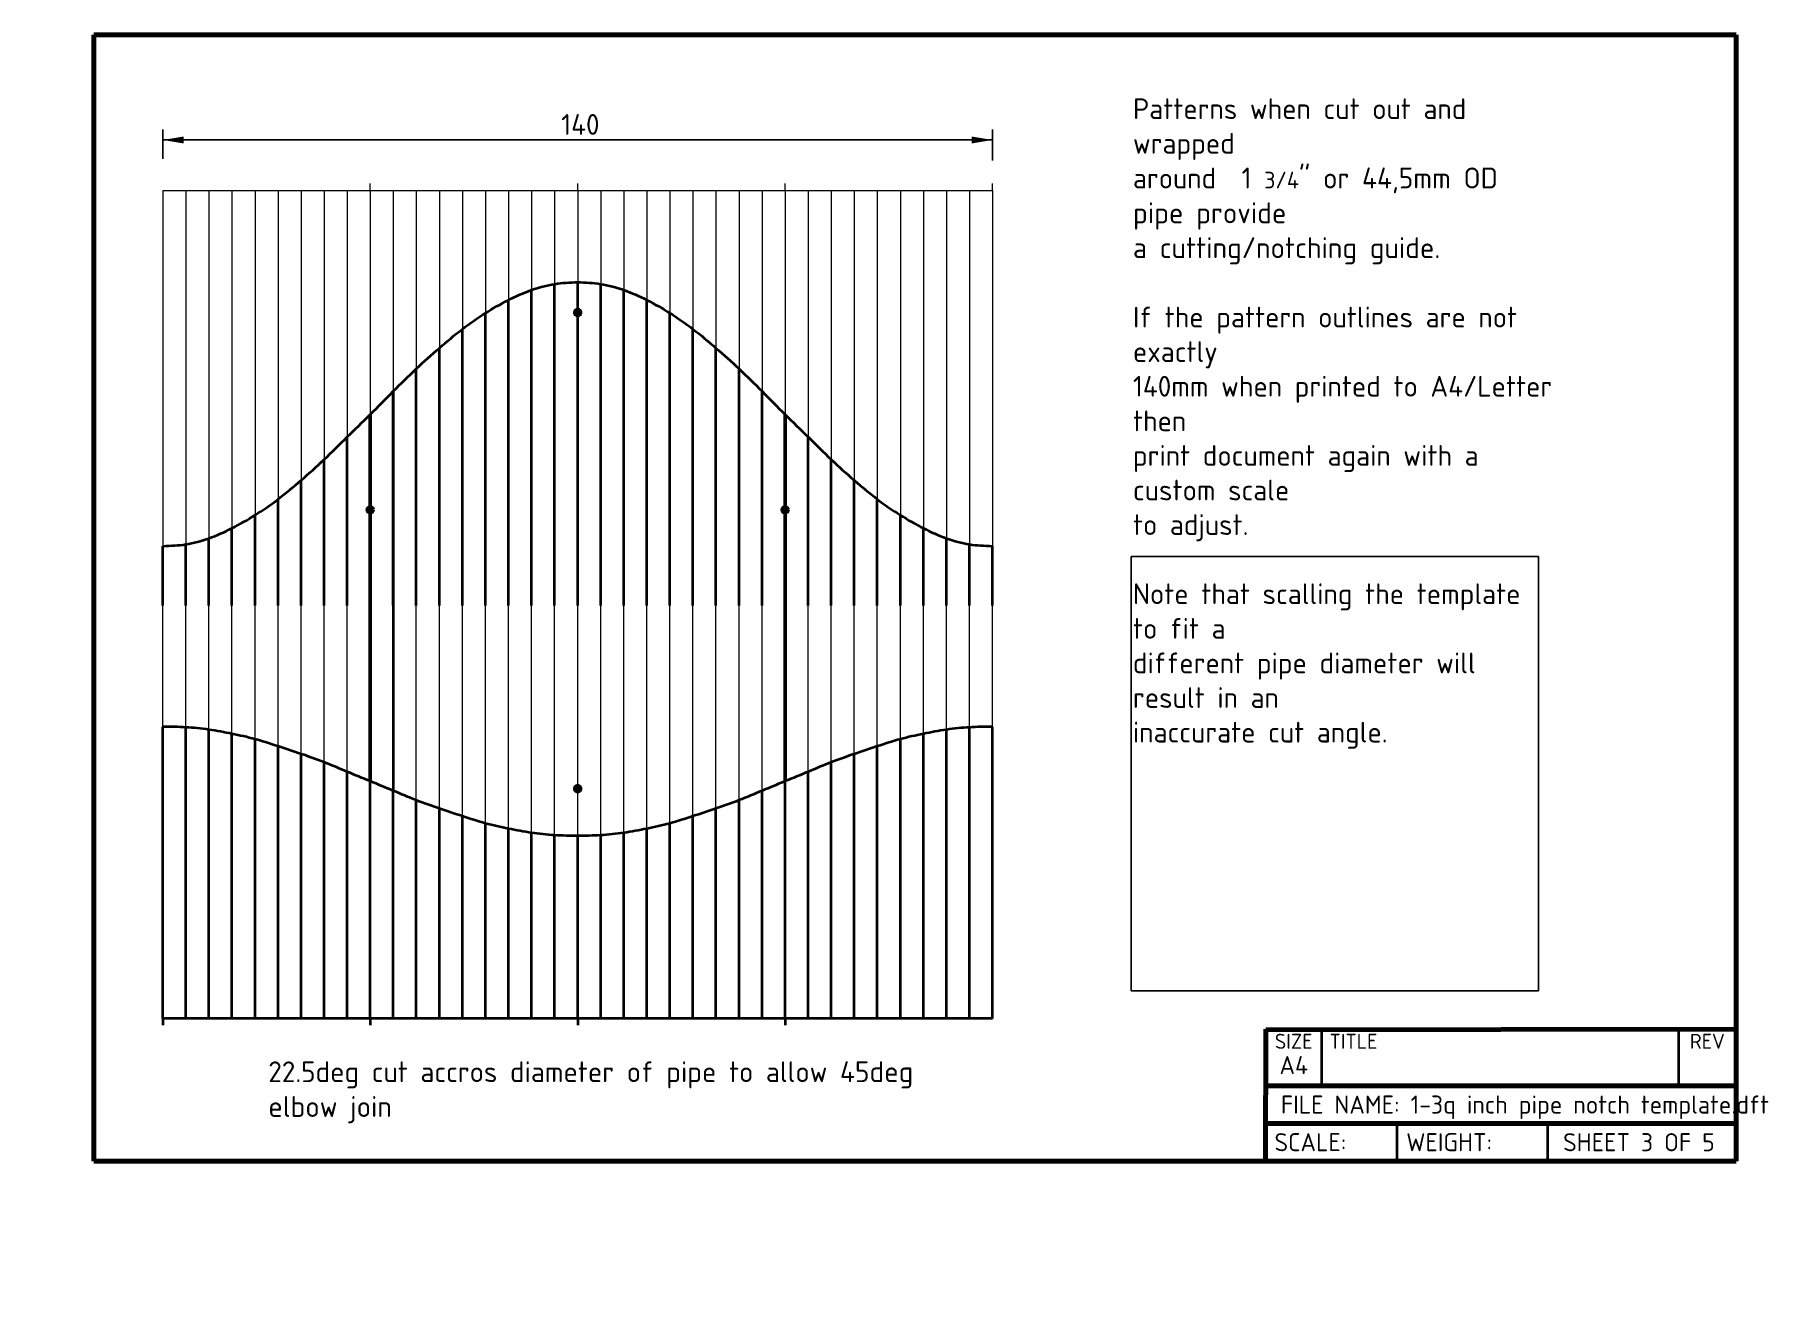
# Model space of a CAD drawing. Header units: millimetres. Extents: x 0 to 292, y -13 to 200.
import ezdxf
from ezdxf import colors
from ezdxf.entities.mleader import LeaderData, LeaderLine
from ezdxf.enums import TextEntityAlignment as Align
from ezdxf.math import Vec2, Vec3

# ---------------------------------------------------------------- set-up
doc = ezdxf.new("R2010")
doc.units = ezdxf.units.MM
doc.layers.add('Default', color=7, linetype='Continuous')
doc.styles.add('SEACAD_Solid_Edge_ISO', font='seiso.ttf')
doc.dimstyles.new('ISO_(mm)', dxfattribs={"dimtxt": 3.5, "dimasz": 3.5, "dimexe": 1.75, "dimexo": 0, "dimgap": 0.875, "dimtad": 1, "dimdec": 0, "dimtxsty": 'SEACAD_Solid_Edge_ISO', "dimblk1": '_SE_FILLED', "dimblk2": '_SE_FILLED', "dimsah": 1, "dimcen": 1.75, "dimadec": 0, "dimazin": 0, "dimtfac": 0.5, "dimtmove": 0, "dimatfit": 3, "dimfxl": 1, "dimarcsym": 0})
picture_1 = doc.add_image_def('image1.bmp', size_in_pixel=(481, 513))

# ---------------------------------------------------------------- blocks, each defined once
blk = doc.blocks.new('DMBLK1')
at = {"layer": 'Default', "linetype": 'Continuous', "lineweight": 25}
for points in [[(25.12, 182.82), (21.62, 182.24), (25.12, 181.65)], [(158.08, 182.82), (158.08, 181.65), (161.58, 182.24)]]:
    blk.add_hatch(color=7, dxfattribs=at).paths.add_polyline_path(points)
at = {"layer": 'Default', "color": 7, "linetype": 'Continuous', "lineweight": 25}
for p, q in [((21.62, 179.03), (21.62, 183.99)), ((21.62, 182.24), (161.58, 182.24)), ((161.58, 178.79), (161.58, 183.99))]:
    blk.add_line(p, q, dxfattribs=at)
at = {"layer": 'Default', "color": 7, "linetype": 'Continuous', "lineweight": 25, "style": 'SEACAD_Solid_Edge_ISO'}
blk.add_text('140', height=3.5, dxfattribs=at).set_placement((88.82, 186.61), align=Align.TOP_LEFT)
blk = doc.blocks.new('_SE_FILLED')
at = {"color": 0}
blk.add_line((0, 0), (-1, 0), dxfattribs=at)
blk.add_solid([(0, 0), (-1, -0.1665), (-1, 0.1665), (0, 0)], dxfattribs=at)
blk = doc.blocks.new('_DOT')
at = {"color": 0, "linetype": 'ByBlock', "lineweight": -2}
blk.add_line((-0.5, 0), (-1, 0), dxfattribs=at)
at = {"color": 0, "linetype": 'ByBlock', "const_width": 0.5}
blk.add_lwpolyline([(-0.25, 0, 1), (0.25, 0, 1)], format="xyb", close=True, dxfattribs=at)

msp = doc.modelspace()

# ---------------------------------------------------------------- hatches: boundary and pattern name
at = {"layer": 'Default', "linetype": 'Continuous', "lineweight": 5}
h = msp.add_hatch(color=7, dxfattribs=at)
edge = h.paths.add_edge_path()
edge.add_line((91.6, 152.63), (91.6, 153.63))
edge.add_arc((91.6, 153.13), 0.5, 90, 270)
h = msp.add_hatch(color=7, dxfattribs=at)
edge = h.paths.add_edge_path()
edge.add_line((91.6, 153.63), (91.6, 152.63))
edge.add_arc((91.6, 153.13), 0.5, 270, 360)
edge.add_arc((91.6, 153.13), 0.5, 0, 90)
h = msp.add_hatch(color=7, dxfattribs=at)
edge = h.paths.add_edge_path()
edge.add_line((56.61, 119.34), (56.61, 120.34))
edge.add_arc((56.61, 119.84), 0.5, 90, 270)
h = msp.add_hatch(color=7, dxfattribs=at)
edge = h.paths.add_edge_path()
edge.add_arc((56.61, 119.84), 0.5, 270, 360)
edge.add_arc((56.61, 119.84), 0.5, 0, 90)
edge.add_line((56.61, 120.34), (56.61, 119.34))
h = msp.add_hatch(color=7, dxfattribs=at)
edge = h.paths.add_edge_path()
edge.add_line((126.59, 119.34), (126.59, 120.34))
edge.add_arc((126.59, 119.84), 0.5, 90, 270)
h = msp.add_hatch(color=7, dxfattribs=at)
edge = h.paths.add_edge_path()
edge.add_arc((126.59, 119.84), 0.5, 270, 360)
edge.add_arc((126.59, 119.84), 0.5, 0, 90)
edge.add_line((126.59, 120.34), (126.59, 119.34))
h = msp.add_hatch(color=7, dxfattribs=at)
edge = h.paths.add_edge_path()
edge.add_ellipse((91.6, 72.81), major_axis=(0.5, 0), ratio=1, start_angle=0, end_angle=360)

# ---------------------------------------------------------------- linework, layer by layer
at = {"layer": 'Default', "color": 7, "linetype": 'Continuous', "lineweight": 70}
for p, q in [((287, 200), (10, 200)), ((10, 200), (10, 10)), ((287, 10), (287, 200)), ((207.62, 10), (207.68, 32.26)), ((207.68, 32.16), (287, 32.22)), ((207.62, 22.7), (287, 22.7)), ((207.62, 16.35), (287, 16.35)), ((10, 10), (287, 10))]:
    msp.add_line(p, q, dxfattribs=at)
at = {"layer": 'Default', "color": 7, "linetype": 'Continuous', "lineweight": 9}
for p, q in [((21.62, 173.74), (21.62, 103.74)), ((21.62, 173.74), (161.58, 173.74)), ((25.5, 173.74), (25.5, 103.74)), ((29.39, 173.74), (29.39, 103.74)), ((33.28, 173.74), (33.28, 103.74)), ((37.17, 173.74), (37.17, 103.74)), ((41.06, 173.74), (41.06, 103.74)), ((44.94, 173.74), (44.94, 103.74)), ((48.83, 173.74), (48.83, 103.74)), ((52.72, 173.74), (52.72, 103.74)), ((56.61, 173.74), (56.61, 174.88)), ((56.61, 173.74), (56.61, 103.74)), ((60.5, 173.74), (60.5, 103.74)), ((64.38, 173.74), (64.38, 103.74)), ((68.27, 173.74), (68.27, 103.74)), ((72.16, 173.74), (72.16, 103.74)), ((76.05, 173.74), (76.05, 103.74)), ((79.94, 173.74), (79.94, 103.74)), ((83.82, 173.74), (83.82, 103.74)), ((87.71, 173.74), (87.71, 103.74)), ((91.6, 173.74), (91.6, 174.88)), ((91.6, 173.74), (91.6, 103.74)), ((95.49, 173.74), (95.49, 103.74)), ((99.38, 173.74), (99.38, 103.74)), ((103.26, 173.74), (103.26, 103.74)), ((107.15, 173.74), (107.15, 103.74)), ((111.04, 173.74), (111.04, 103.74)), ((114.93, 173.74), (114.93, 103.74)), ((118.82, 173.74), (118.82, 103.74)), ((122.7, 173.74), (122.7, 103.74)), ((126.59, 173.74), (126.59, 174.88)), ((126.59, 173.74), (126.59, 174.88)), ((126.59, 173.74), (126.59, 103.74)), ((130.48, 173.74), (130.48, 103.74)), ((134.37, 173.74), (134.37, 103.74)), ((138.26, 173.74), (138.26, 103.74)), ((142.14, 173.74), (142.14, 103.74)), ((146.03, 173.74), (146.03, 103.74)), ((149.92, 173.74), (149.92, 103.74)), ((153.81, 173.74), (153.81, 103.74)), ((157.7, 173.74), (157.7, 103.74)), ((161.58, 173.74), (161.58, 174.88)), ((161.58, 173.74), (161.58, 103.74)), ((21.62, 34.06), (21.62, 104.06)), ((25.5, 34.06), (25.5, 104.06)), ((29.39, 34.06), (29.39, 104.06)), ((33.28, 34.06), (33.28, 104.06)), ((37.17, 34.06), (37.17, 104.06)), ((41.06, 34.06), (41.06, 104.06)), ((44.94, 34.06), (44.94, 104.06)), ((48.83, 34.06), (48.83, 104.06)), ((52.72, 34.06), (52.72, 104.06)), ((56.61, 34.06), (56.61, 104.06)), ((60.5, 34.06), (60.5, 104.06)), ((64.38, 34.06), (64.38, 104.06)), ((68.27, 34.06), (68.27, 104.06)), ((72.16, 34.06), (72.16, 104.06)), ((76.05, 34.06), (76.05, 104.06)), ((79.94, 34.06), (79.94, 104.06)), ((83.82, 34.06), (83.82, 104.06)), ((87.71, 34.06), (87.71, 104.06)), ((91.6, 34.06), (91.6, 104.06)), ((95.49, 34.06), (95.49, 104.06)), ((99.38, 34.06), (99.38, 104.06)), ((103.26, 34.06), (103.26, 104.06)), ((107.15, 34.06), (107.15, 104.06)), ((111.04, 34.06), (111.04, 104.06)), ((114.93, 34.06), (114.93, 104.06)), ((118.82, 34.06), (118.82, 104.06)), ((122.7, 34.06), (122.7, 104.06)), ((126.59, 34.06), (126.59, 104.06)), ((130.48, 34.06), (130.48, 104.06)), ((134.37, 34.06), (134.37, 104.06)), ((138.26, 34.06), (138.26, 104.06)), ((142.14, 34.06), (142.14, 104.06)), ((146.03, 34.06), (146.03, 104.06)), ((149.92, 34.06), (149.92, 104.06)), ((153.81, 34.06), (153.81, 104.06)), ((157.7, 34.06), (157.7, 104.06)), ((161.58, 34.06), (161.58, 104.06))]:
    msp.add_line(p, q, dxfattribs=at)
at = {"layer": 'Default', "color": 7, "linetype": 'Continuous', "lineweight": 35}
for p, q in [((87.71, 103.74), (87.71, 157.94)), ((91.6, 103.74), (91.6, 158.24)), ((95.49, 103.74), (95.49, 157.94)), ((79.94, 103.74), (79.94, 155.24)), ((83.82, 103.74), (83.82, 156.94)), ((99.38, 103.74), (99.38, 156.94)), ((103.26, 103.74), (103.26, 155.24)), ((76.05, 103.74), (76.05, 153.04)), ((107.15, 103.74), (107.15, 153.04)), ((72.16, 103.74), (72.16, 150.34)), ((111.04, 103.74), (111.04, 150.34)), ((68.27, 103.74), (68.27, 147.14)), ((114.93, 103.74), (114.93, 147.14)), ((64.38, 103.74), (64.38, 143.64)), ((118.82, 103.74), (118.82, 143.64)), ((60.5, 103.74), (60.5, 139.84)), ((60.5, 139.84), (60.5, 72.46)), ((122.7, 103.74), (122.7, 139.84)), ((56.61, 103.74), (56.61, 135.94)), ((126.59, 103.74), (126.59, 135.94)), ((52.72, 103.74), (52.72, 132.14)), ((130.48, 103.74), (130.48, 132.14)), ((48.83, 103.74), (48.83, 128.34)), ((134.37, 103.74), (134.37, 128.34)), ((44.94, 103.74), (44.94, 124.84)), ((138.26, 103.74), (138.26, 124.84)), ((41.06, 103.74), (41.06, 121.64)), ((142.14, 103.74), (142.14, 121.64)), ((37.17, 103.74), (37.17, 118.94)), ((146.03, 103.74), (146.03, 118.94)), ((29.39, 103.74), (29.39, 115.04)), ((33.28, 103.74), (33.28, 116.74)), ((149.92, 103.74), (149.92, 116.74)), ((153.81, 103.74), (153.81, 115.04)), ((21.62, 103.74), (21.62, 113.74)), ((25.5, 103.74), (25.5, 114.04)), ((157.7, 103.74), (157.7, 114.04)), ((161.58, 103.74), (161.58, 113.74)), ((21.62, 34.06), (21.62, 83.26)), ((25.5, 34.06), (25.5, 83.16)), ((29.39, 34.06), (29.39, 82.76)), ((33.28, 34.06), (33.28, 82.06)), ((149.92, 34.06), (149.92, 82.06)), ((153.81, 34.06), (153.81, 82.76)), ((157.7, 34.06), (157.7, 83.16)), ((161.58, 34.06), (161.58, 83.26)), ((37.17, 34.06), (37.17, 81.16)), ((41.06, 34.06), (41.06, 79.96)), ((142.14, 34.06), (142.14, 79.96)), ((146.03, 34.06), (146.03, 81.16)), ((44.94, 34.06), (44.94, 78.66)), ((48.83, 34.06), (48.83, 77.26)), ((134.37, 34.06), (134.37, 77.26)), ((138.26, 34.06), (138.26, 78.66)), ((52.72, 34.06), (52.72, 75.66)), ((56.61, 34.06), (56.61, 74.06)), ((126.59, 34.06), (126.59, 74.06)), ((130.48, 34.06), (130.48, 75.66)), ((60.5, 34.06), (60.5, 72.46)), ((64.38, 34.06), (64.38, 70.86)), ((118.82, 34.06), (118.82, 70.86)), ((122.7, 34.06), (122.7, 72.46)), ((68.27, 34.06), (68.27, 69.46)), ((72.16, 34.06), (72.16, 68.16)), ((111.04, 34.06), (111.04, 68.16)), ((114.93, 34.06), (114.93, 69.46)), ((76.05, 34.06), (76.05, 66.96)), ((79.94, 34.06), (79.94, 66.06)), ((83.82, 34.06), (83.82, 65.36)), ((87.71, 34.06), (87.71, 64.96)), ((91.6, 34.06), (91.6, 64.86)), ((95.49, 34.06), (95.49, 64.96)), ((99.38, 34.06), (99.38, 65.36)), ((103.26, 34.06), (103.26, 66.06)), ((107.15, 34.06), (107.15, 66.96)), ((21.62, 34.06), (21.62, 32.92)), ((161.58, 34.06), (21.62, 34.06)), ((56.61, 34.06), (56.61, 32.92)), ((56.61, 34.06), (56.61, 32.92)), ((91.6, 34.06), (91.6, 32.92)), ((126.59, 34.06), (126.59, 32.92)), ((217.15, 22.7), (217.15, 32.1)), ((277.35, 22.7), (277.35, 32.1)), ((229.85, 10), (229.85, 16.35)), ((255.25, 10), (255.25, 16.35))]:
    msp.add_line(p, q, dxfattribs=at)
at = {"layer": 'Default', "color": 7, "linetype": 'Continuous', "lineweight": 50}
for p, q in [((56.61, 135.94), (56.61, 74.06)), ((126.59, 135.94), (126.59, 74.06))]:
    msp.add_line(p, q, dxfattribs=at)
for centre in [(91.6, 153.13), (56.61, 119.84), (126.59, 119.84), (91.6, 72.81)]:
    msp.add_circle(centre, 0.5, dxfattribs=at)
at = {"layer": 'Default', "color": 7, "linetype": 'Continuous', "lineweight": 35}
for points, knots in [([(21.62, 113.74), (23.04, 113.79), (25.5, 113.9), (29.52, 114.96), (33.37, 116.72), (37.28, 118.93), (41.18, 121.64), (45.01, 124.86), (48.92, 128.35), (52.71, 132.15), (56.64, 135.94), (60.47, 139.83), (64.3, 143.63), (68.2, 147.12), (72.03, 150.34), (75.93, 153.05), (79.84, 155.26), (83.71, 157.03), (87.65, 158.05), (91.6, 158.33), (95.54, 158.05), (99.49, 157.03), (103.36, 155.26), (107.26, 153.05), (111.16, 150.34), (114.99, 147.12), (118.9, 143.63), (122.73, 139.83), (126.56, 135.94), (130.49, 132.15), (134.28, 128.35), (138.19, 124.86), (142.02, 121.64), (145.92, 118.93), (149.83, 116.72), (153.68, 114.96), (157.7, 113.9), (160.15, 113.79), (161.58, 113.74)], [0, 0, 0, 0, 0.02292, 0.046517, 0.071458, 0.097716, 0.125538, 0.155136, 0.185884, 0.217838, 0.249793, 0.282162, 0.314116, 0.344864, 0.374462, 0.402284, 0.428542, 0.453483, 0.47708, 0.5, 0.52292, 0.546517, 0.571458, 0.597716, 0.625538, 0.655136, 0.685884, 0.717838, 0.750207, 0.782162, 0.814116, 0.844864, 0.874462, 0.902284, 0.928542, 0.953483, 0.97708, 1, 1, 1, 1]), ([(161.58, 83.26), (160.16, 83.25), (157.75, 83.22), (153.77, 82.81), (149.91, 82.08), (145.99, 81.22), (142.13, 79.96), (138.24, 78.67), (134.33, 77.3), (130.48, 75.65), (126.59, 74.06), (122.7, 72.47), (118.85, 70.83), (114.94, 69.45), (111.05, 68.16), (107.19, 66.9), (103.28, 66.04), (99.4, 65.31), (95.5, 64.91), (91.6, 64.84), (87.7, 64.91), (83.8, 65.31), (79.92, 66.04), (76, 66.9), (72.15, 68.16), (68.26, 69.45), (64.34, 70.83), (60.5, 72.47), (56.61, 74.06), (52.71, 75.65), (48.87, 77.3), (44.96, 78.67), (41.07, 79.96), (37.21, 81.22), (33.29, 82.08), (29.43, 82.81), (25.45, 83.22), (23.04, 83.25), (21.62, 83.26)], [0, 0, 0, 0, 0.026676, 0.053485, 0.080581, 0.107954, 0.135863, 0.163981, 0.192325, 0.221163, 0.25, 0.278837, 0.307675, 0.336019, 0.364137, 0.392046, 0.419419, 0.446515, 0.473324, 0.5, 0.526676, 0.553485, 0.580581, 0.607954, 0.635863, 0.663981, 0.692325, 0.721163, 0.75, 0.778837, 0.807675, 0.836019, 0.864137, 0.892046, 0.919419, 0.946515, 0.973324, 1, 1, 1, 1])]:
    msp.add_open_spline(points, degree=3, knots=knots, dxfattribs=at)

# ---------------------------------------------------------------- texts
at = {"layer": 'Default'}
for s, insert, char_height, width, attachment_point in [('{\\fSolid Edge ISO|b0||i0||c0|p34;\\C7;\\H3.5;\\W1.;Patterns when cut out and wrapped \\P}{\\fSolid Edge ISO|b0||i0||c0|p34;\\C7;\\H3.5;\\W1.;around }{\\fSolid Edge ISO|b0||i0||c0|p34;\\C7;\\H3.527777778;\\W1.;\\T1.; 1 }{\\fSolid Edge ISO|b0||i0||c0|p34;\\C7;\\H2.822222222;\\W1.;\\T1.;3/4}{\\fSolid Edge ISO|b0||i0||c0|p34;\\C7;\\H3.527777778;\\W1.;\\T1.;" or 44,5mm OD pipe provide \\P}{\\fSolid Edge ISO|b0||i0||c0|p34;\\C7;\\H3.527777778;\\W1.;\\T1.;a cutting/notching guide.\\P}{\\fSolid Edge ISO|b0||i0||c0|p34;\\C7;\\H3.5;\\W1.;\\P}{\\fSolid Edge ISO|b0||i0||c0|p34;\\C7;\\H3.5;\\W1.;If the pattern outlines are not exactly \\P}{\\fSolid Edge ISO|b0||i0||c0|p34;\\C7;\\H3.5;\\W1.;140mm when printed to A4/Letter then \\P}{\\fSolid Edge ISO|b0||i0||c0|p34;\\C7;\\H3.5;\\W1.;print document again with a custom scale \\P}{\\fSolid Edge ISO|b0||i0||c0|p34;\\C7;\\H3.5;\\W1.;to adjust.\\P}{\\fSolid Edge ISO|b0||i0||c0|p34;\\C7;\\H3.5;\\W1.;\\P}{\\fSolid Edge ISO|b0||i0||c0|p34;\\C7;\\H3.5;\\W1.;Note that scalling the template to fit a \\P}{\\fSolid Edge ISO|b0||i0||c0|p34;\\C7;\\H3.5;\\W1.;different pipe diameter will result in an \\P}{\\fSolid Edge ISO|b0||i0||c0|p34;\\C7;\\H3.5;\\W1.;inaccurate cut angle.}', (185.27, 189.26), 3.5, 71.0886, 1), ('{\\fSolid Edge ISO|b0||i0||c0|p34;\\C7;\\H2.54;\\W1.;SIZE}', (212.39, 31.47), 2.54, 9.525, 2), ('{\\fSolid Edge ISO|b0||i0||c0|p34;\\C7;\\H2.54;\\W1.;TITLE}', (218.42, 31.47), 2.54, 58.928, 1), ('{\\fSolid Edge ISO|b0||i0||c0|p34;\\C7;\\H2.54;\\W1.;REV}', (282.17, 31.47), 2.54, 9.652, 2), ('{\\fSolid Edge ISO|b0||i0||c0|p34;\\C7;\\H3.5;\\W1.;22.5deg cut accros diameter of pipe to allow }{\\fSolid Edge ISO|b0||i0||c0|p34;\\C7;\\H3.527777778;\\W1.;\\T1.;45deg elbow join }', (39.41, 26.84), 3.5, 110.4155, 1), ('{\\fSolid Edge ISO|b1||i0||c0|p34;\\C7;\\H3.048;\\W1.;A4}', (212.39, 26.19), 3.048, 9.525, 5), ('{\\fSolid Edge ISO|b0||i0||c0|p34;\\C7;\\H3.048;\\W1.;SCALE:}', (209.15, 13.18), 3.048, 20.701, 4), ('{\\fSolid Edge ISO|b0||i0||c0|p34;\\C7;\\H3.048;\\W1.;WEIGHT:}', (231.37, 13.18), 3.048, 23.876, 4)]:
    msp.add_mtext(s, dxfattribs=dict(at, insert=insert, char_height=char_height, width=width, attachment_point=attachment_point))

# ---------------------------------------------------------------- dimensions: what is measured, and where the dimension line sits
at = {"layer": 'Default', "color": 7, "linetype": 'Continuous', "lineweight": 25}
dim = msp.add_linear_dim(base=(21.62, 182.24), p1=(21.62, 173.74), p2=(161.58, 173.74), angle=0, text='\\A1;<>', dimstyle='ISO_(mm)', dxfattribs=at)
dim.commit()
dim.dimension.update_dxf_attribs({"geometry": 'DMBLK1', "text_midpoint": (91.6, 182.24), "dimtype": 161})

# ---------------------------------------------------------------- pictures from other files: only their frames are drawn
image = msp.add_image(picture_1, insert=(184.99, 38.7), size_in_units=(68.7, 73.27))

# ---------------------------------------------------------------- leaders
ml = msp.add_multileader_mtext('Standard', dxfattribs=at)
ml.set_content('{\\pxsm0.9;\\fSolid Edge ISO|b0||i0||c0|p34;\\W1.;FILE NAME: 1-3q inch pipe notch template.dft\\P}', color=256)
ml.set_leader_properties()
ml.set_arrow_properties(name='DOT')
ml.build(insert=Vec2(0, 0))
ml.multileader.update_dxf_attribs({"leader_type": 0, "dogleg_length": 0, "arrow_head_size": 3.05})
ctx = ml.context
ctx.base_point, ctx.char_height, ctx.arrow_head_size, ctx.landing_gap_size = Vec3(208.22, 19.12), 3.048, 3.05, 1.07
notes = []
notes.append((ctx, [(0, (0, 0, 0), (0, 0), (1, 0), 1, [])]))
ctx.mtext.insert = Vec3(210.22, 21.05)
ml = msp.add_multileader_mtext('Standard', dxfattribs=at)
ml.set_content('{\\pxsm0.9;\\fSolid Edge ISO|b0||i0||c0|p34;\\W1.;SHEET 3 OF 5\\P}', color=256)
ml.set_leader_properties()
ml.set_arrow_properties(name='DOT')
ml.build(insert=Vec2(0, 0))
ml.multileader.update_dxf_attribs({"leader_type": 0, "dogleg_length": 0, "arrow_head_size": 3.05})
ctx = ml.context
ctx.base_point, ctx.char_height, ctx.arrow_head_size, ctx.landing_gap_size = Vec3(255.84, 13.16), 3.048, 3.05, 1.07
notes.append((ctx, [(0, (0, 0, 0), (0, 0), (1, 0), 1, [])]))
ctx.mtext.insert = Vec3(257.84, 14.7)
for ctx, leaders in notes:
    for number, flags, end, landing, length, lines in leaders:
        leader = LeaderData()
        leader.index, (leader.has_last_leader_line, leader.has_dogleg_vector, leader.attachment_direction) = number, flags
        leader.last_leader_point, leader.dogleg_vector, leader.dogleg_length = Vec3(end), Vec3(landing), length
        for number, points, colour, breaks in lines:
            line = LeaderLine()
            line.index, line.vertices, line.color, line.breaks = number, Vec3.list(points), colors.encode_raw_color(colour), breaks
            leader.lines.append(line)
        ctx.leaders.append(leader)

doc.saveas('drawing.dxf')
